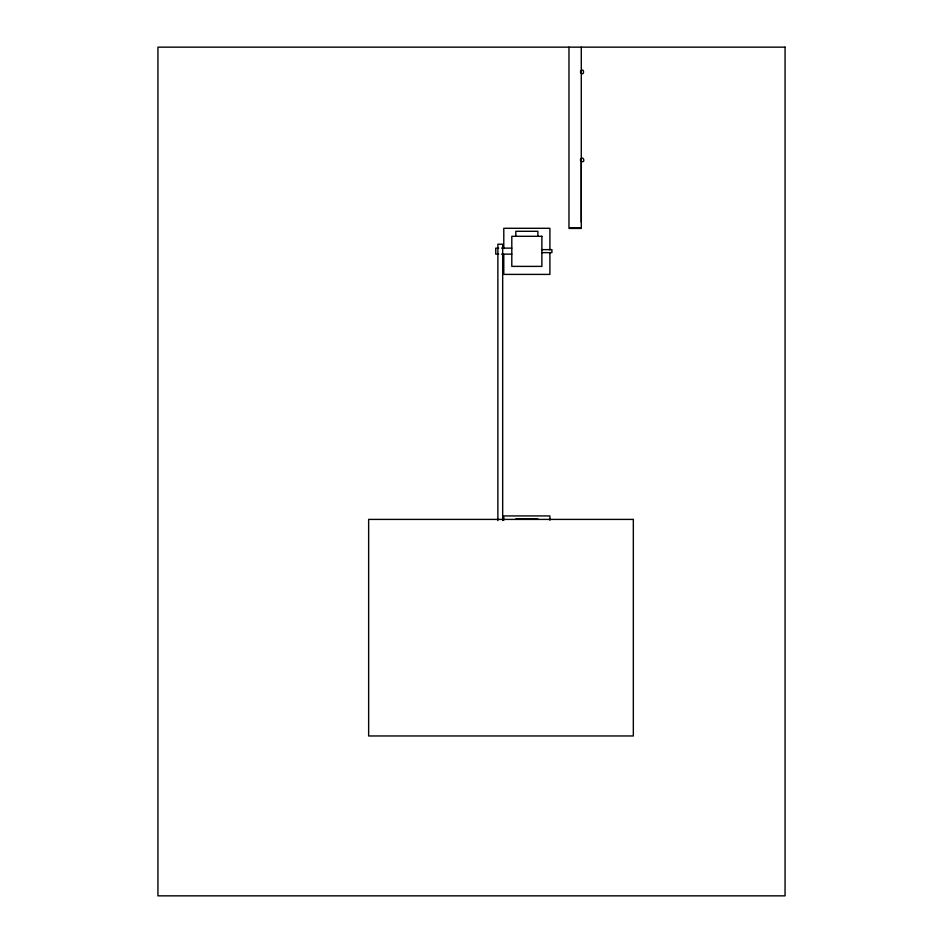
<?xml version="1.0" encoding="UTF-8"?>
<svg xmlns="http://www.w3.org/2000/svg" width="943" height="943" viewBox="0 0 943 943"><rect width="100%" height="100%" fill="white"/><g stroke="black" fill="none" stroke-linecap="round" stroke-linejoin="round"><path stroke-width="1.41" d="M581.289 222.135L581.289 161.571L580.428 160.416M580.428 71.444C584.577 66.246 584.577 77.632 580.428 72.422M580.428 159.438C582.833 154.746 586.263 163.127 581.289 161.571M569.902 227.97L580.369 227.97M498.682 248.127L495.759 248.127L495.759 254.138L498.682 254.138M501.593 248.127L511.801 248.127M541.883 249.636L551.903 249.636L551.903 252.641L541.883 252.641M501.593 254.138L511.801 254.138M515.809 518.933L537.875 518.933M581.289 47.15L581.289 228.442L568.971 228.442L568.971 47.15M549.899 249.907L549.899 228.289L503.786 228.289L503.786 248.457M549.899 252.783L549.899 274.401L503.786 274.401L503.786 254.221M549.899 520.253L549.899 515.927L503.786 515.927L503.786 520.253M537.875 236.304L537.875 231.294L515.809 231.294L515.809 236.304M502.678 520.571L502.678 244.213L497.869 244.213L497.869 520.571M785.059 47.15L157.941 47.15L157.941 895.85L785.059 895.85L785.059 47.15M541.883 236.304L511.801 236.304L511.801 266.386L541.883 266.386L541.883 236.304M633.331 519.404L368.642 519.404L368.642 735.964L633.331 735.964L633.331 519.404"/></g></svg>
